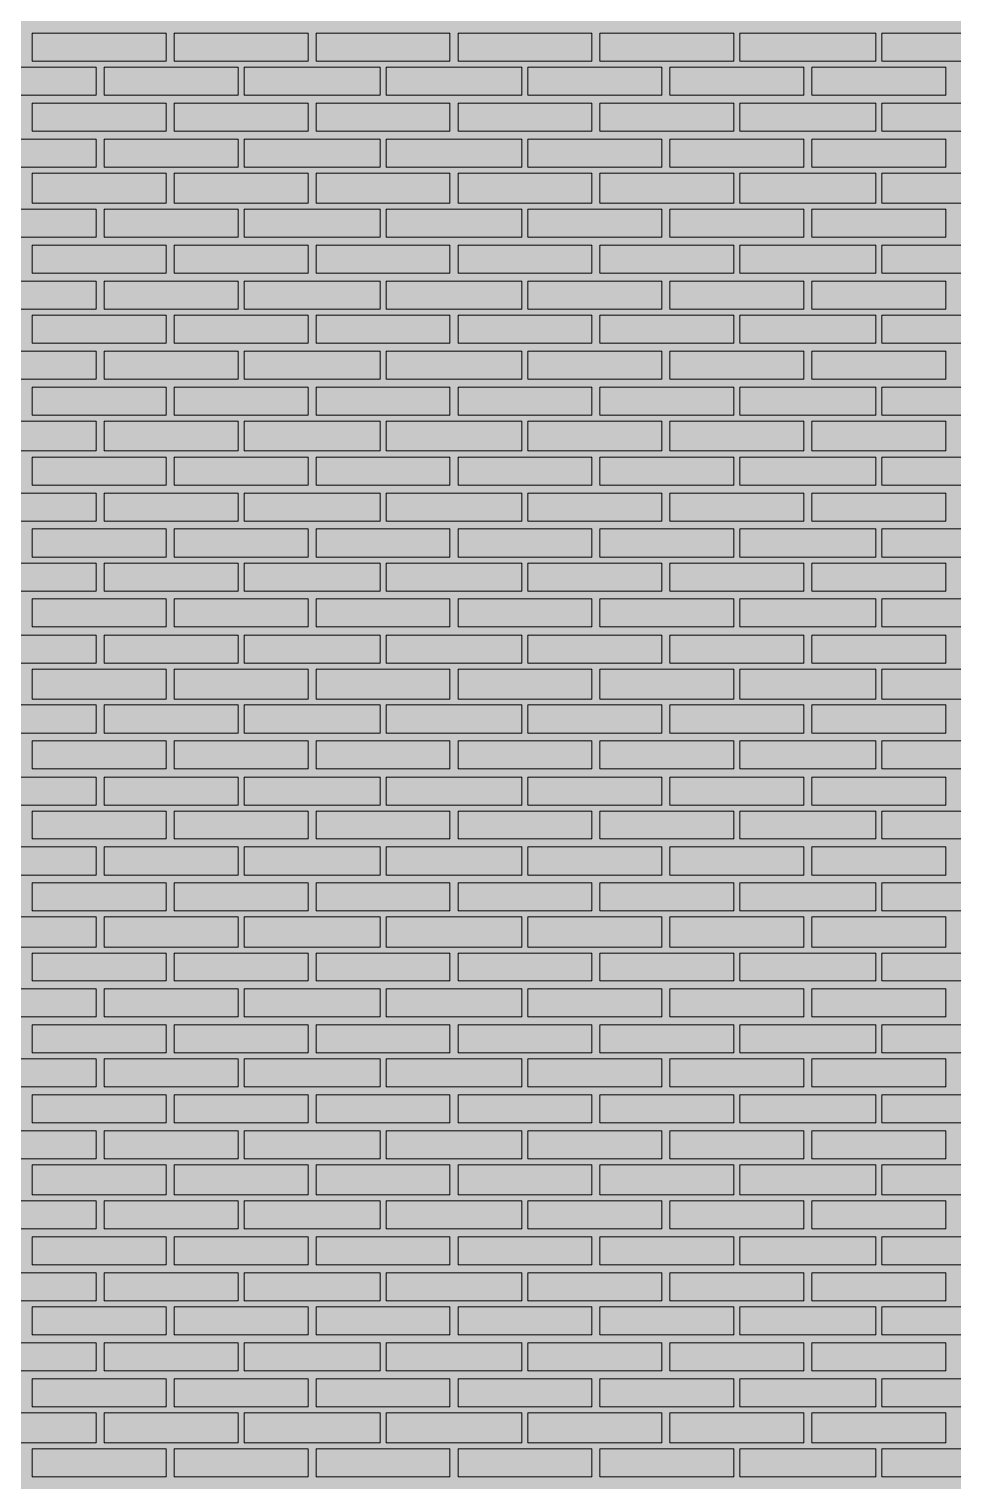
# Model space of a CAD drawing. Header units: millimetres. Extents: x -28928 to 100580, y -22867 to 36490.
# Drawn here: x 9016 to 10970, y -3338 to -267 of the extents above; entities that cross this region are included whole.
import ezdxf

# ---------------------------------------------------------------- set-up
doc = ezdxf.new("R2010")
doc.units = ezdxf.units.MM
doc.layers.add('PDF _Геометрия', color=7, linetype='Continuous', true_color=0x8f8e8d)
doc.layers.add('PDF _Сплошная заливка', color=7, linetype='Continuous', true_color=0xffffff)

msp = doc.modelspace()

# ---------------------------------------------------------------- hatches: boundary and pattern name
at = {"layer": 'PDF _Сплошная заливка', "true_color": 0xdcd6cf, "transparency": 33554559}
msp.add_hatch(color=254, dxfattribs=at).paths.add_polyline_path([(29465.3, 1544.1), (29486.4, 1544.1), (29486.4, 9028.4), (4952.2, 9028.4), (4952.2, -4713.2), (29465.3, -4713.2)])

# ---------------------------------------------------------------- linework, layer by layer
at = {"layer": 'PDF _Геометрия', "lineweight": 9}
for points in [[(9305.7, -275.1), (9305.7, -334.3), (9022.2, -334.3), (9022.2, -275.1)], [(9606.1, -275.1), (9606.1, -334.3), (9322.6, -334.3), (9322.6, -275.1)], [(9906.4, -275.1), (9906.4, -334.3), (9623, -334.3), (9623, -275.1)], [(10206.8, -275.1), (10206.8, -334.3), (9923.4, -334.3), (9923.4, -275.1)], [(10507.2, -275.1), (10507.2, -334.3), (10223.7, -334.3), (10223.7, -275.1)], [(10807.6, -275.1), (10807.6, -334.3), (10519.9, -334.3), (10519.9, -275.1)], [(11108, -275.1), (11108, -334.3), (10820.3, -334.3), (10820.3, -275.1)], [(9157.6, -406.3), (9013.7, -406.3), (8874.1, -406.3), (8874.1, -347), (9013.7, -347), (9157.6, -347)], [(9458, -406.3), (9314.1, -406.3), (9174.5, -406.3), (9174.5, -347), (9314.1, -347), (9458, -347)], [(9758.4, -406.3), (9614.5, -406.3), (9470.7, -406.3), (9470.7, -347), (9614.5, -347), (9758.4, -347)], [(10058.7, -406.3), (9914.9, -406.3), (9771.1, -406.3), (9771.1, -347), (9914.9, -347), (10058.7, -347)], [(10354.9, -406.3), (10215.3, -406.3), (10071.4, -406.3), (10071.4, -347), (10215.3, -347), (10354.9, -347)], [(10655.3, -406.3), (10515.7, -406.3), (10371.8, -406.3), (10371.8, -347), (10515.7, -347), (10655.3, -347)], [(10955.7, -406.3), (10816.1, -406.3), (10672.2, -406.3), (10672.2, -347), (10816.1, -347), (10955.7, -347)], [(9305.7, -423.2), (9305.7, -482.4), (9022.2, -482.4), (9022.2, -423.2)], [(9606.1, -423.2), (9606.1, -482.4), (9322.6, -482.4), (9322.6, -423.2)], [(9906.4, -423.2), (9906.4, -482.4), (9623, -482.4), (9623, -423.2)], [(10206.8, -423.2), (10206.8, -482.4), (9923.4, -482.4), (9923.4, -423.2)], [(10507.2, -423.2), (10507.2, -482.4), (10223.7, -482.4), (10223.7, -423.2)], [(10807.6, -423.2), (10807.6, -482.4), (10519.9, -482.4), (10519.9, -423.2)], [(11108, -423.2), (11108, -482.4), (10820.3, -482.4), (10820.3, -423.2)], [(9157.6, -558.6), (9013.7, -558.6), (8874.1, -558.6), (8874.1, -499.3), (9013.7, -499.3), (9157.6, -499.3)], [(9458, -558.6), (9314.1, -558.6), (9174.5, -558.6), (9174.5, -499.3), (9314.1, -499.3), (9458, -499.3)], [(9758.4, -558.6), (9614.5, -558.6), (9470.7, -558.6), (9470.7, -499.3), (9614.5, -499.3), (9758.4, -499.3)], [(10058.7, -558.6), (9914.9, -558.6), (9771.1, -558.6), (9771.1, -499.3), (9914.9, -499.3), (10058.7, -499.3)], [(10354.9, -558.6), (10215.3, -558.6), (10071.4, -558.6), (10071.4, -499.3), (10215.3, -499.3), (10354.9, -499.3)], [(10655.3, -558.6), (10515.7, -558.6), (10371.8, -558.6), (10371.8, -499.3), (10515.7, -499.3), (10655.3, -499.3)], [(10955.7, -558.6), (10816.1, -558.6), (10672.2, -558.6), (10672.2, -499.3), (10816.1, -499.3), (10955.7, -499.3)], [(9305.7, -571.3), (9305.7, -634.7), (9022.2, -634.7), (9022.2, -571.3)], [(9606.1, -571.3), (9606.1, -634.7), (9322.6, -634.7), (9322.6, -571.3)], [(9906.4, -571.3), (9906.4, -634.7), (9623, -634.7), (9623, -571.3)], [(10206.8, -571.3), (10206.8, -634.7), (9923.4, -634.7), (9923.4, -571.3)], [(10507.2, -571.3), (10507.2, -634.7), (10223.7, -634.7), (10223.7, -571.3)], [(10807.6, -571.3), (10807.6, -634.7), (10519.9, -634.7), (10519.9, -571.3)], [(11108, -571.3), (11108, -634.7), (10820.3, -634.7), (10820.3, -571.3)], [(9157.6, -706.6), (9013.7, -706.6), (8874.1, -706.6), (8874.1, -647.4), (9013.7, -647.4), (9157.6, -647.4)], [(9458, -706.6), (9314.1, -706.6), (9174.5, -706.6), (9174.5, -647.4), (9314.1, -647.4), (9458, -647.4)], [(9758.4, -706.6), (9614.5, -706.6), (9470.7, -706.6), (9470.7, -647.4), (9614.5, -647.4), (9758.4, -647.4)], [(10058.7, -706.6), (9914.9, -706.6), (9771.1, -706.6), (9771.1, -647.4), (9914.9, -647.4), (10058.7, -647.4)], [(10354.9, -706.6), (10215.3, -706.6), (10071.4, -706.6), (10071.4, -647.4), (10215.3, -647.4), (10354.9, -647.4)], [(10655.3, -706.6), (10515.7, -706.6), (10371.8, -706.6), (10371.8, -647.4), (10515.7, -647.4), (10655.3, -647.4)], [(10955.7, -706.6), (10816.1, -706.6), (10672.2, -706.6), (10672.2, -647.4), (10816.1, -647.4), (10955.7, -647.4)], [(9305.7, -723.6), (9305.7, -782.8), (9022.2, -782.8), (9022.2, -723.6)], [(9606.1, -723.6), (9606.1, -782.8), (9322.6, -782.8), (9322.6, -723.6)], [(9906.4, -723.6), (9906.4, -782.8), (9623, -782.8), (9623, -723.6)], [(10206.8, -723.6), (10206.8, -782.8), (9923.4, -782.8), (9923.4, -723.6)], [(10507.2, -723.6), (10507.2, -782.8), (10223.7, -782.8), (10223.7, -723.6)], [(10807.6, -723.6), (10807.6, -782.8), (10519.9, -782.8), (10519.9, -723.6)], [(11108, -723.6), (11108, -782.8), (10820.3, -782.8), (10820.3, -723.6)], [(9157.6, -859), (9013.7, -859), (8874.1, -859), (8874.1, -799.7), (9013.7, -799.7), (9157.6, -799.7)], [(9458, -859), (9314.1, -859), (9174.5, -859), (9174.5, -799.7), (9314.1, -799.7), (9458, -799.7)], [(9758.4, -859), (9614.5, -859), (9470.7, -859), (9470.7, -799.7), (9614.5, -799.7), (9758.4, -799.7)], [(10058.7, -859), (9914.9, -859), (9771.1, -859), (9771.1, -799.7), (9914.9, -799.7), (10058.7, -799.7)], [(10354.9, -859), (10215.3, -859), (10071.4, -859), (10071.4, -799.7), (10215.3, -799.7), (10354.9, -799.7)], [(10655.3, -859), (10515.7, -859), (10371.8, -859), (10371.8, -799.7), (10515.7, -799.7), (10655.3, -799.7)], [(10955.7, -859), (10816.1, -859), (10672.2, -859), (10672.2, -799.7), (10816.1, -799.7), (10955.7, -799.7)], [(9305.7, -871.6), (9305.7, -930.9), (9022.2, -930.9), (9022.2, -871.6)], [(9606.1, -871.6), (9606.1, -930.9), (9322.6, -930.9), (9322.6, -871.6)], [(9906.4, -871.6), (9906.4, -930.9), (9623, -930.9), (9623, -871.6)], [(10206.8, -871.6), (10206.8, -930.9), (9923.4, -930.9), (9923.4, -871.6)], [(10507.2, -871.6), (10507.2, -930.9), (10223.7, -930.9), (10223.7, -871.6)], [(10807.6, -871.6), (10807.6, -930.9), (10519.9, -930.9), (10519.9, -871.6)], [(11108, -871.6), (11108, -930.9), (10820.3, -930.9), (10820.3, -871.6)], [(9157.6, -1007), (9013.7, -1007), (8874.1, -1007), (8874.1, -947.8), (9013.7, -947.8), (9157.6, -947.8)], [(9458, -1007), (9314.1, -1007), (9174.5, -1007), (9174.5, -947.8), (9314.1, -947.8), (9458, -947.8)], [(9758.4, -1007), (9614.5, -1007), (9470.7, -1007), (9470.7, -947.8), (9614.5, -947.8), (9758.4, -947.8)], [(10058.7, -1007), (9914.9, -1007), (9771.1, -1007), (9771.1, -947.8), (9914.9, -947.8), (10058.7, -947.8)], [(10354.9, -1007), (10215.3, -1007), (10071.4, -1007), (10071.4, -947.8), (10215.3, -947.8), (10354.9, -947.8)], [(10655.3, -1007), (10515.7, -1007), (10371.8, -1007), (10371.8, -947.8), (10515.7, -947.8), (10655.3, -947.8)], [(10955.7, -1007), (10816.1, -1007), (10672.2, -1007), (10672.2, -947.8), (10816.1, -947.8), (10955.7, -947.8)], [(9305.7, -1024), (9305.7, -1083.2), (9022.2, -1083.2), (9022.2, -1024)], [(9606.1, -1024), (9606.1, -1083.2), (9322.6, -1083.2), (9322.6, -1024)], [(9906.4, -1024), (9906.4, -1083.2), (9623, -1083.2), (9623, -1024)], [(10206.8, -1024), (10206.8, -1083.2), (9923.4, -1083.2), (9923.4, -1024)], [(10507.2, -1024), (10507.2, -1083.2), (10223.7, -1083.2), (10223.7, -1024)], [(10807.6, -1024), (10807.6, -1083.2), (10519.9, -1083.2), (10519.9, -1024)], [(11108, -1024), (11108, -1083.2), (10820.3, -1083.2), (10820.3, -1024)], [(9157.6, -1159.3), (9013.7, -1159.3), (8874.1, -1159.3), (8874.1, -1095.9), (9013.7, -1095.9), (9157.6, -1095.9)], [(9458, -1159.3), (9314.1, -1159.3), (9174.5, -1159.3), (9174.5, -1095.9), (9314.1, -1095.9), (9458, -1095.9)], [(9758.4, -1159.3), (9614.5, -1159.3), (9470.7, -1159.3), (9470.7, -1095.9), (9614.5, -1095.9), (9758.4, -1095.9)], [(10058.7, -1159.3), (9914.9, -1159.3), (9771.1, -1159.3), (9771.1, -1095.9), (9914.9, -1095.9), (10058.7, -1095.9)], [(10354.9, -1159.3), (10215.3, -1159.3), (10071.4, -1159.3), (10071.4, -1095.9), (10215.3, -1095.9), (10354.9, -1095.9)], [(10655.3, -1159.3), (10515.7, -1159.3), (10371.8, -1159.3), (10371.8, -1095.9), (10515.7, -1095.9), (10655.3, -1095.9)], [(10955.7, -1159.3), (10816.1, -1159.3), (10672.2, -1159.3), (10672.2, -1095.9), (10816.1, -1095.9), (10955.7, -1095.9)], [(9305.7, -1172), (9305.7, -1231.3), (9022.2, -1231.3), (9022.2, -1172)], [(9606.1, -1172), (9606.1, -1231.3), (9322.6, -1231.3), (9322.6, -1172)], [(9906.4, -1172), (9906.4, -1231.3), (9623, -1231.3), (9623, -1172)], [(10206.8, -1172), (10206.8, -1231.3), (9923.4, -1231.3), (9923.4, -1172)], [(10507.2, -1172), (10507.2, -1231.3), (10223.7, -1231.3), (10223.7, -1172)], [(10807.6, -1172), (10807.6, -1231.3), (10519.9, -1231.3), (10519.9, -1172)], [(11108, -1172), (11108, -1231.3), (10820.3, -1231.3), (10820.3, -1172)], [(9157.6, -1307.4), (9013.7, -1307.4), (8874.1, -1307.4), (8874.1, -1248.2), (9013.7, -1248.2), (9157.6, -1248.2)], [(9458, -1307.4), (9314.1, -1307.4), (9174.5, -1307.4), (9174.5, -1248.2), (9314.1, -1248.2), (9458, -1248.2)], [(9758.4, -1307.4), (9614.5, -1307.4), (9470.7, -1307.4), (9470.7, -1248.2), (9614.5, -1248.2), (9758.4, -1248.2)], [(10058.7, -1307.4), (9914.9, -1307.4), (9771.1, -1307.4), (9771.1, -1248.2), (9914.9, -1248.2), (10058.7, -1248.2)], [(10354.9, -1307.4), (10215.3, -1307.4), (10071.4, -1307.4), (10071.4, -1248.2), (10215.3, -1248.2), (10354.9, -1248.2)], [(10655.3, -1307.4), (10515.7, -1307.4), (10371.8, -1307.4), (10371.8, -1248.2), (10515.7, -1248.2), (10655.3, -1248.2)], [(10955.7, -1307.4), (10816.1, -1307.4), (10672.2, -1307.4), (10672.2, -1248.2), (10816.1, -1248.2), (10955.7, -1248.2)], [(9305.7, -1324.3), (9305.7, -1383.6), (9022.2, -1383.6), (9022.2, -1324.3)], [(9606.1, -1324.3), (9606.1, -1383.6), (9322.6, -1383.6), (9322.6, -1324.3)], [(9906.4, -1324.3), (9906.4, -1383.6), (9623, -1383.6), (9623, -1324.3)], [(10206.8, -1324.3), (10206.8, -1383.6), (9923.4, -1383.6), (9923.4, -1324.3)], [(10507.2, -1324.3), (10507.2, -1383.6), (10223.7, -1383.6), (10223.7, -1324.3)], [(10807.6, -1324.3), (10807.6, -1383.6), (10519.9, -1383.6), (10519.9, -1324.3)], [(11108, -1324.3), (11108, -1383.6), (10820.3, -1383.6), (10820.3, -1324.3)], [(9157.6, -1455.5), (9013.7, -1455.5), (8874.1, -1455.5), (8874.1, -1396.3), (9013.7, -1396.3), (9157.6, -1396.3)], [(9458, -1455.5), (9314.1, -1455.5), (9174.5, -1455.5), (9174.5, -1396.3), (9314.1, -1396.3), (9458, -1396.3)], [(9758.4, -1455.5), (9614.5, -1455.5), (9470.7, -1455.5), (9470.7, -1396.3), (9614.5, -1396.3), (9758.4, -1396.3)], [(10058.7, -1455.5), (9914.9, -1455.5), (9771.1, -1455.5), (9771.1, -1396.3), (9914.9, -1396.3), (10058.7, -1396.3)], [(10354.9, -1455.5), (10215.3, -1455.5), (10071.4, -1455.5), (10071.4, -1396.3), (10215.3, -1396.3), (10354.9, -1396.3)], [(10655.3, -1455.5), (10515.7, -1455.5), (10371.8, -1455.5), (10371.8, -1396.3), (10515.7, -1396.3), (10655.3, -1396.3)], [(10955.7, -1455.5), (10816.1, -1455.5), (10672.2, -1455.5), (10672.2, -1396.3), (10816.1, -1396.3), (10955.7, -1396.3)], [(9305.7, -1472.4), (9305.7, -1531.6), (9022.2, -1531.6), (9022.2, -1472.4)], [(9606.1, -1472.4), (9606.1, -1531.6), (9322.6, -1531.6), (9322.6, -1472.4)], [(9906.4, -1472.4), (9906.4, -1531.6), (9623, -1531.6), (9623, -1472.4)], [(10206.8, -1472.4), (10206.8, -1531.6), (9923.4, -1531.6), (9923.4, -1472.4)], [(10507.2, -1472.4), (10507.2, -1531.6), (10223.7, -1531.6), (10223.7, -1472.4)], [(10807.6, -1472.4), (10807.6, -1531.6), (10519.9, -1531.6), (10519.9, -1472.4)], [(11108, -1472.4), (11108, -1531.6), (10820.3, -1531.6), (10820.3, -1472.4)], [(9157.6, -1607.8), (9013.7, -1607.8), (8874.1, -1607.8), (8874.1, -1548.6), (9013.7, -1548.6), (9157.6, -1548.6)], [(9458, -1607.8), (9314.1, -1607.8), (9174.5, -1607.8), (9174.5, -1548.6), (9314.1, -1548.6), (9458, -1548.6)], [(9758.4, -1607.8), (9614.5, -1607.8), (9470.7, -1607.8), (9470.7, -1548.6), (9614.5, -1548.6), (9758.4, -1548.6)], [(10058.7, -1607.8), (9914.9, -1607.8), (9771.1, -1607.8), (9771.1, -1548.6), (9914.9, -1548.6), (10058.7, -1548.6)], [(10354.9, -1607.8), (10215.3, -1607.8), (10071.4, -1607.8), (10071.4, -1548.6), (10215.3, -1548.6), (10354.9, -1548.6)], [(10655.3, -1607.8), (10515.7, -1607.8), (10371.8, -1607.8), (10371.8, -1548.6), (10515.7, -1548.6), (10655.3, -1548.6)], [(10955.7, -1607.8), (10816.1, -1607.8), (10672.2, -1607.8), (10672.2, -1548.6), (10816.1, -1548.6), (10955.7, -1548.6)], [(9305.7, -1620.5), (9305.7, -1684), (9022.2, -1684), (9022.2, -1620.5)], [(9606.1, -1620.5), (9606.1, -1684), (9322.6, -1684), (9322.6, -1620.5)], [(9906.4, -1620.5), (9906.4, -1684), (9623, -1684), (9623, -1620.5)], [(10206.8, -1620.5), (10206.8, -1684), (9923.4, -1684), (9923.4, -1620.5)], [(10507.2, -1620.5), (10507.2, -1684), (10223.7, -1684), (10223.7, -1620.5)], [(10807.6, -1620.5), (10807.6, -1684), (10519.9, -1684), (10519.9, -1620.5)], [(11108, -1620.5), (11108, -1684), (10820.3, -1684), (10820.3, -1620.5)], [(9157.6, -1755.9), (9013.7, -1755.9), (8874.1, -1755.9), (8874.1, -1696.6), (9013.7, -1696.6), (9157.6, -1696.6)], [(9458, -1755.9), (9314.1, -1755.9), (9174.5, -1755.9), (9174.5, -1696.6), (9314.1, -1696.6), (9458, -1696.6)], [(9758.4, -1755.9), (9614.5, -1755.9), (9470.7, -1755.9), (9470.7, -1696.6), (9614.5, -1696.6), (9758.4, -1696.6)], [(10058.7, -1755.9), (9914.9, -1755.9), (9771.1, -1755.9), (9771.1, -1696.6), (9914.9, -1696.6), (10058.7, -1696.6)], [(10354.9, -1755.9), (10215.3, -1755.9), (10071.4, -1755.9), (10071.4, -1696.6), (10215.3, -1696.6), (10354.9, -1696.6)], [(10655.3, -1755.9), (10515.7, -1755.9), (10371.8, -1755.9), (10371.8, -1696.6), (10515.7, -1696.6), (10655.3, -1696.6)], [(10955.7, -1755.9), (10816.1, -1755.9), (10672.2, -1755.9), (10672.2, -1696.6), (10816.1, -1696.6), (10955.7, -1696.6)], [(9305.7, -1772.8), (9305.7, -1832), (9022.2, -1832), (9022.2, -1772.8)], [(9606.1, -1772.8), (9606.1, -1832), (9322.6, -1832), (9322.6, -1772.8)], [(9906.4, -1772.8), (9906.4, -1832), (9623, -1832), (9623, -1772.8)], [(10206.8, -1772.8), (10206.8, -1832), (9923.4, -1832), (9923.4, -1772.8)], [(10507.2, -1772.8), (10507.2, -1832), (10223.7, -1832), (10223.7, -1772.8)], [(10807.6, -1772.8), (10807.6, -1832), (10519.9, -1832), (10519.9, -1772.8)], [(11108, -1772.8), (11108, -1832), (10820.3, -1832), (10820.3, -1772.8)], [(9157.6, -1908.2), (9013.7, -1908.2), (8874.1, -1908.2), (8874.1, -1849), (9013.7, -1849), (9157.6, -1849)], [(9458, -1908.2), (9314.1, -1908.2), (9174.5, -1908.2), (9174.5, -1849), (9314.1, -1849), (9458, -1849)], [(9758.4, -1908.2), (9614.5, -1908.2), (9470.7, -1908.2), (9470.7, -1849), (9614.5, -1849), (9758.4, -1849)], [(10058.7, -1908.2), (9914.9, -1908.2), (9771.1, -1908.2), (9771.1, -1849), (9914.9, -1849), (10058.7, -1849)], [(10354.9, -1908.2), (10215.3, -1908.2), (10071.4, -1908.2), (10071.4, -1849), (10215.3, -1849), (10354.9, -1849)], [(10655.3, -1908.2), (10515.7, -1908.2), (10371.8, -1908.2), (10371.8, -1849), (10515.7, -1849), (10655.3, -1849)], [(10955.7, -1908.2), (10816.1, -1908.2), (10672.2, -1908.2), (10672.2, -1849), (10816.1, -1849), (10955.7, -1849)], [(9305.7, -1920.9), (9305.7, -1980.1), (9022.2, -1980.1), (9022.2, -1920.9)], [(9606.1, -1920.9), (9606.1, -1980.1), (9322.6, -1980.1), (9322.6, -1920.9)], [(9906.4, -1920.9), (9906.4, -1980.1), (9623, -1980.1), (9623, -1920.9)], [(10206.8, -1920.9), (10206.8, -1980.1), (9923.4, -1980.1), (9923.4, -1920.9)], [(10507.2, -1920.9), (10507.2, -1980.1), (10223.7, -1980.1), (10223.7, -1920.9)], [(10807.6, -1920.9), (10807.6, -1980.1), (10519.9, -1980.1), (10519.9, -1920.9)], [(11108, -1920.9), (11108, -1980.1), (10820.3, -1980.1), (10820.3, -1920.9)], [(9157.6, -2056.3), (9013.7, -2056.3), (8874.1, -2056.3), (8874.1, -1997), (9013.7, -1997), (9157.6, -1997)], [(9458, -2056.3), (9314.1, -2056.3), (9174.5, -2056.3), (9174.5, -1997), (9314.1, -1997), (9458, -1997)], [(9758.4, -2056.3), (9614.5, -2056.3), (9470.7, -2056.3), (9470.7, -1997), (9614.5, -1997), (9758.4, -1997)], [(10058.7, -2056.3), (9914.9, -2056.3), (9771.1, -2056.3), (9771.1, -1997), (9914.9, -1997), (10058.7, -1997)], [(10354.9, -2056.3), (10215.3, -2056.3), (10071.4, -2056.3), (10071.4, -1997), (10215.3, -1997), (10354.9, -1997)], [(10655.3, -2056.3), (10515.7, -2056.3), (10371.8, -2056.3), (10371.8, -1997), (10515.7, -1997), (10655.3, -1997)], [(10955.7, -2056.3), (10816.1, -2056.3), (10672.2, -2056.3), (10672.2, -1997), (10816.1, -1997), (10955.7, -1997)], [(9305.7, -2073.2), (9305.7, -2132.4), (9022.2, -2132.4), (9022.2, -2073.2)], [(9606.1, -2073.2), (9606.1, -2132.4), (9322.6, -2132.4), (9322.6, -2073.2)], [(9906.4, -2073.2), (9906.4, -2132.4), (9623, -2132.4), (9623, -2073.2)], [(10206.8, -2073.2), (10206.8, -2132.4), (9923.4, -2132.4), (9923.4, -2073.2)], [(10507.2, -2073.2), (10507.2, -2132.4), (10223.7, -2132.4), (10223.7, -2073.2)], [(10807.6, -2073.2), (10807.6, -2132.4), (10519.9, -2132.4), (10519.9, -2073.2)], [(11108, -2073.2), (11108, -2132.4), (10820.3, -2132.4), (10820.3, -2073.2)], [(9157.6, -2208.6), (9013.7, -2208.6), (8874.1, -2208.6), (8874.1, -2145.1), (9013.7, -2145.1), (9157.6, -2145.1)], [(9458, -2208.6), (9314.1, -2208.6), (9174.5, -2208.6), (9174.5, -2145.1), (9314.1, -2145.1), (9458, -2145.1)], [(9758.4, -2208.6), (9614.5, -2208.6), (9470.7, -2208.6), (9470.7, -2145.1), (9614.5, -2145.1), (9758.4, -2145.1)], [(10058.7, -2208.6), (9914.9, -2208.6), (9771.1, -2208.6), (9771.1, -2145.1), (9914.9, -2145.1), (10058.7, -2145.1)], [(10354.9, -2208.6), (10215.3, -2208.6), (10071.4, -2208.6), (10071.4, -2145.1), (10215.3, -2145.1), (10354.9, -2145.1)], [(10655.3, -2208.6), (10515.7, -2208.6), (10371.8, -2208.6), (10371.8, -2145.1), (10515.7, -2145.1), (10655.3, -2145.1)], [(10955.7, -2208.6), (10816.1, -2208.6), (10672.2, -2208.6), (10672.2, -2145.1), (10816.1, -2145.1), (10955.7, -2145.1)], [(9305.7, -2221.3), (9305.7, -2280.5), (9022.2, -2280.5), (9022.2, -2221.3)], [(9606.1, -2221.3), (9606.1, -2280.5), (9322.6, -2280.5), (9322.6, -2221.3)], [(9906.4, -2221.3), (9906.4, -2280.5), (9623, -2280.5), (9623, -2221.3)], [(10206.8, -2221.3), (10206.8, -2280.5), (9923.4, -2280.5), (9923.4, -2221.3)], [(10507.2, -2221.3), (10507.2, -2280.5), (10223.7, -2280.5), (10223.7, -2221.3)], [(10807.6, -2221.3), (10807.6, -2280.5), (10519.9, -2280.5), (10519.9, -2221.3)], [(11108, -2221.3), (11108, -2280.5), (10820.3, -2280.5), (10820.3, -2221.3)], [(9157.6, -2356.6), (9013.7, -2356.6), (8874.1, -2356.6), (8874.1, -2297.4), (9013.7, -2297.4), (9157.6, -2297.4)], [(9458, -2356.6), (9314.1, -2356.6), (9174.5, -2356.6), (9174.5, -2297.4), (9314.1, -2297.4), (9458, -2297.4)], [(9758.4, -2356.6), (9614.5, -2356.6), (9470.7, -2356.6), (9470.7, -2297.4), (9614.5, -2297.4), (9758.4, -2297.4)], [(10058.7, -2356.6), (9914.9, -2356.6), (9771.1, -2356.6), (9771.1, -2297.4), (9914.9, -2297.4), (10058.7, -2297.4)], [(10354.9, -2356.6), (10215.3, -2356.6), (10071.4, -2356.6), (10071.4, -2297.4), (10215.3, -2297.4), (10354.9, -2297.4)], [(10655.3, -2356.6), (10515.7, -2356.6), (10371.8, -2356.6), (10371.8, -2297.4), (10515.7, -2297.4), (10655.3, -2297.4)], [(10955.7, -2356.6), (10816.1, -2356.6), (10672.2, -2356.6), (10672.2, -2297.4), (10816.1, -2297.4), (10955.7, -2297.4)], [(9305.7, -2373.6), (9305.7, -2432.8), (9022.2, -2432.8), (9022.2, -2373.6)], [(9606.1, -2373.6), (9606.1, -2432.8), (9322.6, -2432.8), (9322.6, -2373.6)], [(9906.4, -2373.6), (9906.4, -2432.8), (9623, -2432.8), (9623, -2373.6)], [(10206.8, -2373.6), (10206.8, -2432.8), (9923.4, -2432.8), (9923.4, -2373.6)], [(10507.2, -2373.6), (10507.2, -2432.8), (10223.7, -2432.8), (10223.7, -2373.6)], [(10807.6, -2373.6), (10807.6, -2432.8), (10519.9, -2432.8), (10519.9, -2373.6)], [(11108, -2373.6), (11108, -2432.8), (10820.3, -2432.8), (10820.3, -2373.6)], [(9157.6, -2504.7), (9013.7, -2504.7), (8874.1, -2504.7), (8874.1, -2445.5), (9013.7, -2445.5), (9157.6, -2445.5)], [(9458, -2504.7), (9314.1, -2504.7), (9174.5, -2504.7), (9174.5, -2445.5), (9314.1, -2445.5), (9458, -2445.5)], [(9758.4, -2504.7), (9614.5, -2504.7), (9470.7, -2504.7), (9470.7, -2445.5), (9614.5, -2445.5), (9758.4, -2445.5)], [(10058.7, -2504.7), (9914.9, -2504.7), (9771.1, -2504.7), (9771.1, -2445.5), (9914.9, -2445.5), (10058.7, -2445.5)], [(10354.9, -2504.7), (10215.3, -2504.7), (10071.4, -2504.7), (10071.4, -2445.5), (10215.3, -2445.5), (10354.9, -2445.5)], [(10655.3, -2504.7), (10515.7, -2504.7), (10371.8, -2504.7), (10371.8, -2445.5), (10515.7, -2445.5), (10655.3, -2445.5)], [(10955.7, -2504.7), (10816.1, -2504.7), (10672.2, -2504.7), (10672.2, -2445.5), (10816.1, -2445.5), (10955.7, -2445.5)], [(9305.7, -2521.6), (9305.7, -2580.9), (9022.2, -2580.9), (9022.2, -2521.6)], [(9606.1, -2521.6), (9606.1, -2580.9), (9322.6, -2580.9), (9322.6, -2521.6)], [(9906.4, -2521.6), (9906.4, -2580.9), (9623, -2580.9), (9623, -2521.6)], [(10206.8, -2521.6), (10206.8, -2580.9), (9923.4, -2580.9), (9923.4, -2521.6)], [(10507.2, -2521.6), (10507.2, -2580.9), (10223.7, -2580.9), (10223.7, -2521.6)], [(10807.6, -2521.6), (10807.6, -2580.9), (10519.9, -2580.9), (10519.9, -2521.6)], [(11108, -2521.6), (11108, -2580.9), (10820.3, -2580.9), (10820.3, -2521.6)], [(9157.6, -2657), (9013.7, -2657), (8874.1, -2657), (8874.1, -2597.8), (9013.7, -2597.8), (9157.6, -2597.8)], [(9458, -2657), (9314.1, -2657), (9174.5, -2657), (9174.5, -2597.8), (9314.1, -2597.8), (9458, -2597.8)], [(9758.4, -2657), (9614.5, -2657), (9470.7, -2657), (9470.7, -2597.8), (9614.5, -2597.8), (9758.4, -2597.8)], [(10058.7, -2657), (9914.9, -2657), (9771.1, -2657), (9771.1, -2597.8), (9914.9, -2597.8), (10058.7, -2597.8)], [(10354.9, -2657), (10215.3, -2657), (10071.4, -2657), (10071.4, -2597.8), (10215.3, -2597.8), (10354.9, -2597.8)], [(10655.3, -2657), (10515.7, -2657), (10371.8, -2657), (10371.8, -2597.8), (10515.7, -2597.8), (10655.3, -2597.8)], [(10955.7, -2657), (10816.1, -2657), (10672.2, -2657), (10672.2, -2597.8), (10816.1, -2597.8), (10955.7, -2597.8)], [(9305.7, -2669.7), (9305.7, -2733.2), (9022.2, -2733.2), (9022.2, -2669.7)], [(9606.1, -2669.7), (9606.1, -2733.2), (9322.6, -2733.2), (9322.6, -2669.7)], [(9906.4, -2669.7), (9906.4, -2733.2), (9623, -2733.2), (9623, -2669.7)], [(10206.8, -2669.7), (10206.8, -2733.2), (9923.4, -2733.2), (9923.4, -2669.7)], [(10507.2, -2669.7), (10507.2, -2733.2), (10223.7, -2733.2), (10223.7, -2669.7)], [(10807.6, -2669.7), (10807.6, -2733.2), (10519.9, -2733.2), (10519.9, -2669.7)], [(11108, -2669.7), (11108, -2733.2), (10820.3, -2733.2), (10820.3, -2669.7)], [(9157.6, -2805.1), (9013.7, -2805.1), (8874.1, -2805.1), (8874.1, -2745.9), (9013.7, -2745.9), (9157.6, -2745.9)], [(9458, -2805.1), (9314.1, -2805.1), (9174.5, -2805.1), (9174.5, -2745.9), (9314.1, -2745.9), (9458, -2745.9)], [(9758.4, -2805.1), (9614.5, -2805.1), (9470.7, -2805.1), (9470.7, -2745.9), (9614.5, -2745.9), (9758.4, -2745.9)], [(10058.7, -2805.1), (9914.9, -2805.1), (9771.1, -2805.1), (9771.1, -2745.9), (9914.9, -2745.9), (10058.7, -2745.9)], [(10354.9, -2805.1), (10215.3, -2805.1), (10071.4, -2805.1), (10071.4, -2745.9), (10215.3, -2745.9), (10354.9, -2745.9)], [(10655.3, -2805.1), (10515.7, -2805.1), (10371.8, -2805.1), (10371.8, -2745.9), (10515.7, -2745.9), (10655.3, -2745.9)], [(10955.7, -2805.1), (10816.1, -2805.1), (10672.2, -2805.1), (10672.2, -2745.9), (10816.1, -2745.9), (10955.7, -2745.9)], [(9305.7, -2822), (9305.7, -2881.3), (9022.2, -2881.3), (9022.2, -2822)], [(9606.1, -2822), (9606.1, -2881.3), (9322.6, -2881.3), (9322.6, -2822)], [(9906.4, -2822), (9906.4, -2881.3), (9623, -2881.3), (9623, -2822)], [(10206.8, -2822), (10206.8, -2881.3), (9923.4, -2881.3), (9923.4, -2822)], [(10507.2, -2822), (10507.2, -2881.3), (10223.7, -2881.3), (10223.7, -2822)], [(10807.6, -2822), (10807.6, -2881.3), (10519.9, -2881.3), (10519.9, -2822)], [(11108, -2822), (11108, -2881.3), (10820.3, -2881.3), (10820.3, -2822)], [(9157.6, -2957.4), (9013.7, -2957.4), (8874.1, -2957.4), (8874.1, -2898.2), (9013.7, -2898.2), (9157.6, -2898.2)], [(9458, -2957.4), (9314.1, -2957.4), (9174.5, -2957.4), (9174.5, -2898.2), (9314.1, -2898.2), (9458, -2898.2)], [(9758.4, -2957.4), (9614.5, -2957.4), (9470.7, -2957.4), (9470.7, -2898.2), (9614.5, -2898.2), (9758.4, -2898.2)], [(10058.7, -2957.4), (9914.9, -2957.4), (9771.1, -2957.4), (9771.1, -2898.2), (9914.9, -2898.2), (10058.7, -2898.2)], [(10354.9, -2957.4), (10215.3, -2957.4), (10071.4, -2957.4), (10071.4, -2898.2), (10215.3, -2898.2), (10354.9, -2898.2)], [(10655.3, -2957.4), (10515.7, -2957.4), (10371.8, -2957.4), (10371.8, -2898.2), (10515.7, -2898.2), (10655.3, -2898.2)], [(10955.7, -2957.4), (10816.1, -2957.4), (10672.2, -2957.4), (10672.2, -2898.2), (10816.1, -2898.2), (10955.7, -2898.2)], [(9305.7, -2970.1), (9305.7, -3029.3), (9022.2, -3029.3), (9022.2, -2970.1)], [(9606.1, -2970.1), (9606.1, -3029.3), (9322.6, -3029.3), (9322.6, -2970.1)], [(9906.4, -2970.1), (9906.4, -3029.3), (9623, -3029.3), (9623, -2970.1)], [(10206.8, -2970.1), (10206.8, -3029.3), (9923.4, -3029.3), (9923.4, -2970.1)], [(10507.2, -2970.1), (10507.2, -3029.3), (10223.7, -3029.3), (10223.7, -2970.1)], [(10807.6, -2970.1), (10807.6, -3029.3), (10519.9, -3029.3), (10519.9, -2970.1)], [(11108, -2970.1), (11108, -3029.3), (10820.3, -3029.3), (10820.3, -2970.1)], [(9157.6, -3105.5), (9013.7, -3105.5), (8874.1, -3105.5), (8874.1, -3046.3), (9013.7, -3046.3), (9157.6, -3046.3)], [(9458, -3105.5), (9314.1, -3105.5), (9174.5, -3105.5), (9174.5, -3046.3), (9314.1, -3046.3), (9458, -3046.3)], [(9758.4, -3105.5), (9614.5, -3105.5), (9470.7, -3105.5), (9470.7, -3046.3), (9614.5, -3046.3), (9758.4, -3046.3)], [(10058.7, -3105.5), (9914.9, -3105.5), (9771.1, -3105.5), (9771.1, -3046.3), (9914.9, -3046.3), (10058.7, -3046.3)], [(10354.9, -3105.5), (10215.3, -3105.5), (10071.4, -3105.5), (10071.4, -3046.3), (10215.3, -3046.3), (10354.9, -3046.3)], [(10655.3, -3105.5), (10515.7, -3105.5), (10371.8, -3105.5), (10371.8, -3046.3), (10515.7, -3046.3), (10655.3, -3046.3)], [(10955.7, -3105.5), (10816.1, -3105.5), (10672.2, -3105.5), (10672.2, -3046.3), (10816.1, -3046.3), (10955.7, -3046.3)], [(9305.7, -3122.4), (9305.7, -3181.6), (9022.2, -3181.6), (9022.2, -3122.4)], [(9606.1, -3122.4), (9606.1, -3181.6), (9322.6, -3181.6), (9322.6, -3122.4)], [(9906.4, -3122.4), (9906.4, -3181.6), (9623, -3181.6), (9623, -3122.4)], [(10206.8, -3122.4), (10206.8, -3181.6), (9923.4, -3181.6), (9923.4, -3122.4)], [(10507.2, -3122.4), (10507.2, -3181.6), (10223.7, -3181.6), (10223.7, -3122.4)], [(10807.6, -3122.4), (10807.6, -3181.6), (10519.9, -3181.6), (10519.9, -3122.4)], [(11108, -3122.4), (11108, -3181.6), (10820.3, -3181.6), (10820.3, -3122.4)], [(9157.6, -3257.8), (9013.7, -3257.8), (8874.1, -3257.8), (8874.1, -3194.3), (9013.7, -3194.3), (9157.6, -3194.3)], [(9458, -3257.8), (9314.1, -3257.8), (9174.5, -3257.8), (9174.5, -3194.3), (9314.1, -3194.3), (9458, -3194.3)], [(9758.4, -3257.8), (9614.5, -3257.8), (9470.7, -3257.8), (9470.7, -3194.3), (9614.5, -3194.3), (9758.4, -3194.3)], [(10058.7, -3257.8), (9914.9, -3257.8), (9771.1, -3257.8), (9771.1, -3194.3), (9914.9, -3194.3), (10058.7, -3194.3)], [(10354.9, -3257.8), (10215.3, -3257.8), (10071.4, -3257.8), (10071.4, -3194.3), (10215.3, -3194.3), (10354.9, -3194.3)], [(10655.3, -3257.8), (10515.7, -3257.8), (10371.8, -3257.8), (10371.8, -3194.3), (10515.7, -3194.3), (10655.3, -3194.3)], [(10955.7, -3257.8), (10816.1, -3257.8), (10672.2, -3257.8), (10672.2, -3194.3), (10816.1, -3194.3), (10955.7, -3194.3)], [(9305.7, -3270.5), (9305.7, -3329.7), (9022.2, -3329.7), (9022.2, -3270.5)], [(9606.1, -3270.5), (9606.1, -3329.7), (9322.6, -3329.7), (9322.6, -3270.5)], [(9906.4, -3270.5), (9906.4, -3329.7), (9623, -3329.7), (9623, -3270.5)], [(10206.8, -3270.5), (10206.8, -3329.7), (9923.4, -3329.7), (9923.4, -3270.5)], [(10507.2, -3270.5), (10507.2, -3329.7), (10223.7, -3329.7), (10223.7, -3270.5)], [(10807.6, -3270.5), (10807.6, -3329.7), (10519.9, -3329.7), (10519.9, -3270.5)], [(11108, -3270.5), (11108, -3329.7), (10820.3, -3329.7), (10820.3, -3270.5)]]:
    msp.add_lwpolyline(points, close=True, dxfattribs=at)

doc.saveas('drawing.dxf')
